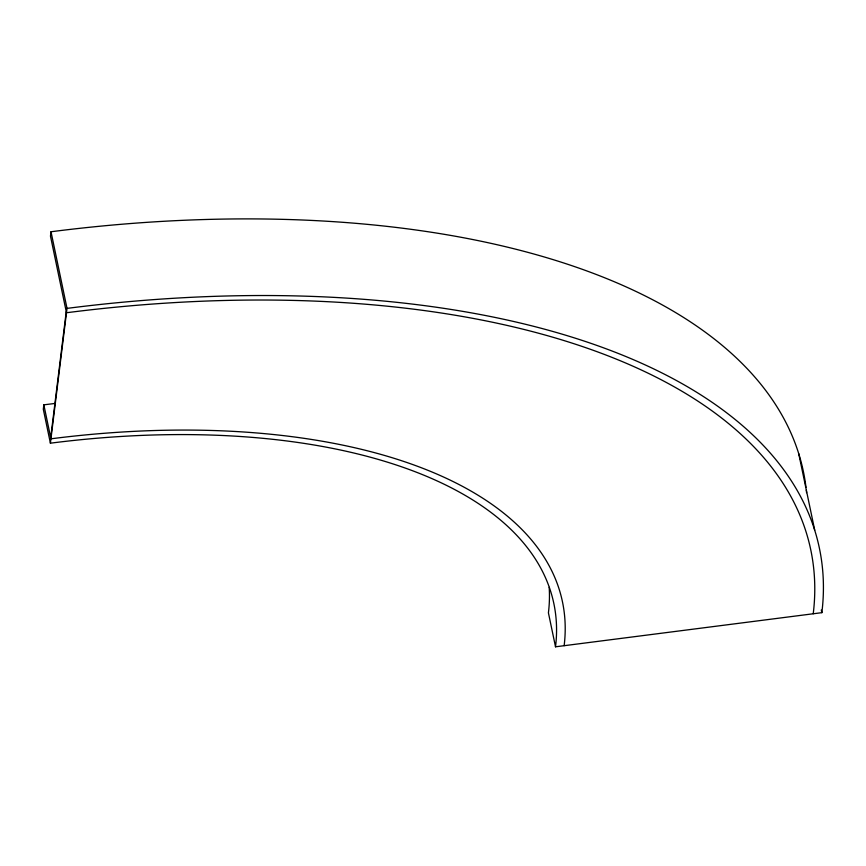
<?xml version="1.0" encoding="UTF-8"?>
<svg xmlns="http://www.w3.org/2000/svg" width="866" height="866" viewBox="0 0 866 866"><rect width="100%" height="100%" fill="white"/><g stroke="black" fill="none" stroke-linecap="round" stroke-linejoin="round"><path stroke-width="1.3" d="M805.997 487.374A819.95 393.759 -11.8 0 0 51.007 231.752L50.477 236.115L66.476 312.745A811.15 389.538 -11.8 0 1 813.228 613.767M54.482 403.524A557.477 267.713 -11.8 0 0 43.841 404.844L43.3 409.207L50.401 443.186A548.687 263.491 -11.8 0 1 555.517 646.805L821.856 612.663L821.304 610.021M50.704 437.676L66.249 311.619M50.401 443.186L67.018 308.383L51.007 231.752M798.701 453.567L814.711 530.198M555.517 646.805L548.416 612.825A548.687 263.491 -11.8 0 0 549.174 587.332M43.841 404.844L50.932 438.813A557.477 267.713 -11.8 0 1 564.145 645.69M67.018 308.383A819.95 393.759 -11.8 0 1 821.856 612.663M806.3 490.026A819.95 393.759 -11.8 0 1 806.571 492.678"/></g></svg>
